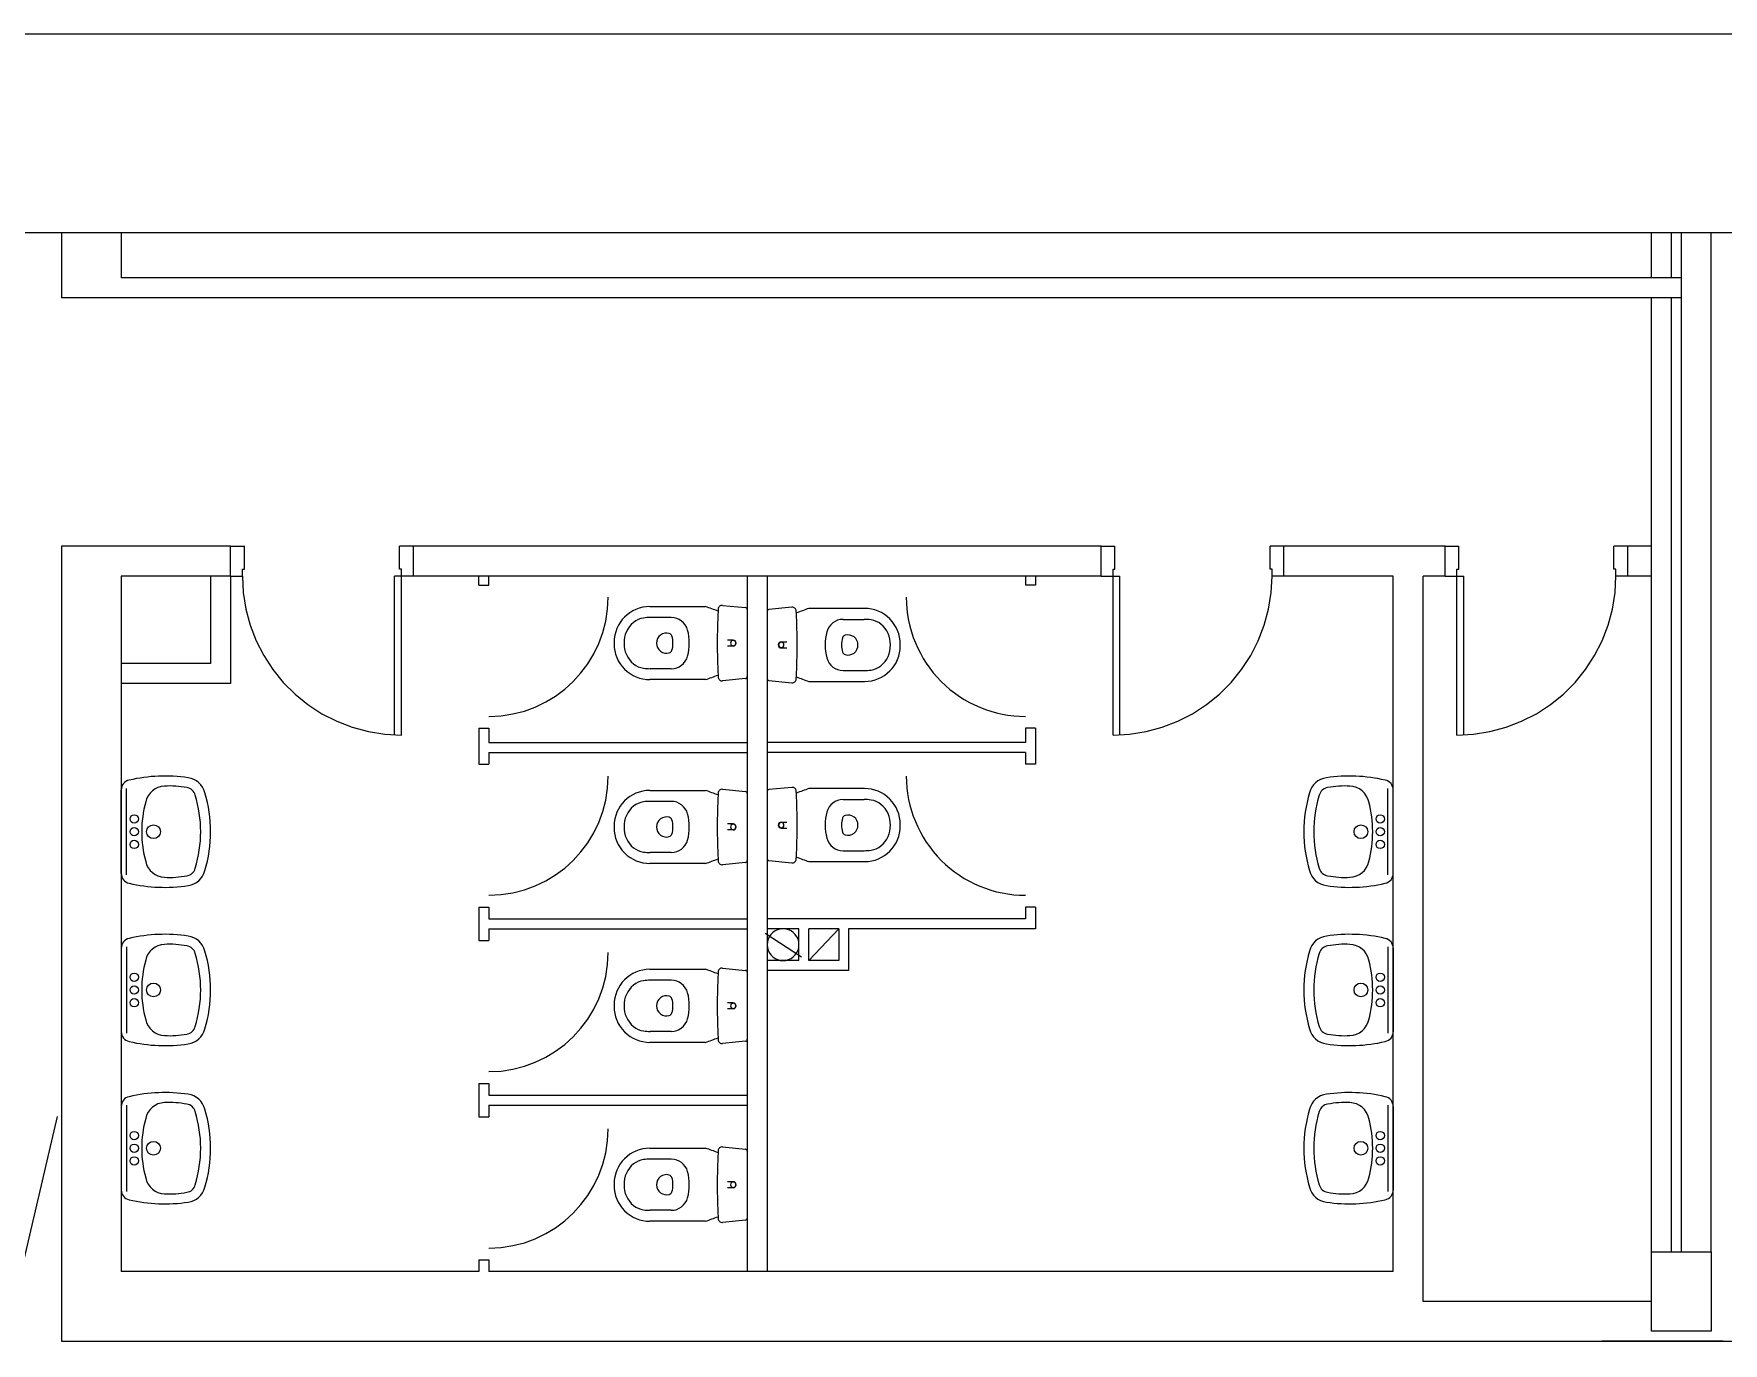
# Model space of a CAD drawing. Extents: x -0.02 to 0.821, y -0.01 to 0.584.
# Drawn here: x 0.1909 to 0.2759, y 0.5181 to 0.584 of the extents above; entities that cross this region are included whole.
import ezdxf

# ---------------------------------------------------------------- set-up
doc = ezdxf.new("R2010")
doc.units = 0
doc.header["$MEASUREMENT"] = 0
doc.linetypes.add('CONTINUA', pattern=[0])
doc.linetypes.add('VERDECKT', pattern=[9.524999999999999, 6.35, -3.175])
for name, color, linetype in [('CONSTGRAL01', 4, 'CONTINUA'), ('DOORS', 2, 'CONTINUA'), ('STAIRS', 2, 'CONTINUA'), ('TOILETS', 7, 'CONTINUA'), ('WALLS', 7, 'CONTINUA')]:
    doc.layers.add(name, color=color, linetype=linetype)

msp = doc.modelspace()

# ---------------------------------------------------------------- linework, layer by layer
at = {"layer": 'CONSTGRAL01', "color": 7, "linetype": 'CONTINUA'}
msp.add_lwpolyline([(0.811, 0), (0, 0), (0, 0.5739999999999997), (0.811, 0.5739999999999997), (0.811, 0)], close=True, dxfattribs=at)
at = {"layer": 'DOORS', "color": 7, "linetype": 'CONTINUA'}
for p, q in [((0.2007800565803773, 0.5582182596828789), (0.2014800565815531, 0.5582182596828789)), ((0.2014800565815531, 0.5570682596825063), (0.2014800565815531, 0.5582182596828789)), ((0.209980056580971, 0.5582182596828789), (0.2092800565803773, 0.5582182596828789)), ((0.2092800565803773, 0.5570682596834376), (0.2092800565803773, 0.5582182596828789)), ((0.2445800565810059, 0.5582182596828789), (0.2452800565815997, 0.5582182596828789)), ((0.2452800565815997, 0.5570682596834376), (0.2452800565815997, 0.5582182596828789)), ((0.2530800565803656, 0.5570682596825063), (0.2530800565803656, 0.5582182596828789)), ((0.2537800565809594, 0.5582182596828789), (0.2530800565803656, 0.5582182596828789)), ((0.2618838522995356, 0.5582182596819475), (0.2625838523001294, 0.5582182596819475)), ((0.2625838523001294, 0.5570682596825063), (0.2625838523001294, 0.5582182596819475)), ((0.2703838522995357, 0.557068259681575), (0.2703838522995357, 0.5582182596810162)), ((0.2710838523001294, 0.5582182596810162), (0.2703838522995357, 0.5582182596810162)), ((0.2013800565809943, 0.5567182596828789), (0.2013800565809943, 0.5570682596825063)), ((0.2013800565809943, 0.5570682596825063), (0.2014800565815531, 0.5570682596825063)), ((0.2093800565804122, 0.5570682596834376), (0.2092800565803773, 0.5570682596834376)), ((0.2093800565804122, 0.5567182596828789), (0.2093800565804122, 0.5570682596834376)), ((0.2451800565809826, 0.5570682596834376), (0.2452800565815997, 0.5570682596834376)), ((0.2451800565809826, 0.5567182596828789), (0.2451800565809826, 0.5570682596834376)), ((0.2531800565804005, 0.5570682596825063), (0.2530800565803656, 0.5570682596825063)), ((0.2531800565804005, 0.5567182596819475), (0.2531800565804005, 0.5570682596825063)), ((0.2624838523001526, 0.5570682596825063), (0.2625838523001294, 0.5570682596825063)), ((0.2624838523001526, 0.5567182596810162), (0.2624838523001526, 0.5570682596825063)), ((0.2704838522995124, 0.557068259681575), (0.2703838522995357, 0.557068259681575)), ((0.2704838522995124, 0.5567182596810162), (0.2704838522995124, 0.557068259681575)), ((0.2007800565803773, 0.5567182596828789), (0.2013800565809943, 0.5567182596828789)), ((0.209980056580971, 0.5567182596828789), (0.2090300565815996, 0.5567182596828789)), ((0.2090300565815996, 0.5487259196005762), (0.2090300565815996, 0.5567182596828789)), ((0.2093800565804122, 0.5487182596838102), (0.2093800565804122, 0.5567182596828789)), ((0.2445800565810059, 0.5567182596828789), (0.2455300565803773, 0.5567182596828789)), ((0.2451800565809826, 0.5487182596828789), (0.2451800565809826, 0.5567182596828789)), ((0.2455300565803773, 0.5487259195996449), (0.2455300565803773, 0.5567182596828789)), ((0.2537800565809594, 0.5567182596819475), (0.2531800565804005, 0.5567182596819475)), ((0.2618838522995356, 0.5567182596810162), (0.2628338522995473, 0.5567182596810162)), ((0.2624838523001526, 0.5487182596819475), (0.2624838523001526, 0.5567182596810162)), ((0.2628338522995473, 0.5487259195987135), (0.2628338522995473, 0.5567182596810162)), ((0.2710838523001294, 0.5567182596810162), (0.2704838522995124, 0.5567182596810162))]:
    msp.add_line(p, q, dxfattribs=at)
at = {"layer": 'DOORS', "color": 61, "linetype": 'CONTINUA'}
for p, q in [((0.2013800565800047, 0.5567182596502825), (0.2014238814166165, 0.555882031943649)), ((0.2531362317439634, 0.555882031943649), (0.2531800565805752, 0.5567182596502825)), ((0.2704400274619111, 0.5558820319427178), (0.2704838522985228, 0.5567182596484199)), ((0.2014238814166165, 0.555882031943649), (0.2015548757740762, 0.5550549661228433)), ((0.2015548757740762, 0.5550549661228433), (0.2017716044500121, 0.5542461236938835)), ((0.2527885087111499, 0.5542461236938835), (0.2530052373870858, 0.5550549661228433)), ((0.2530052373870858, 0.5550549661228433), (0.2531362317439634, 0.555882031943649)), ((0.2700923044290976, 0.5542461236929521), (0.2703090331050335, 0.555054966121912)), ((0.2703090331050335, 0.555054966121912), (0.2704400274619111, 0.5558820319427178)), ((0.2017716044500121, 0.5542461236938835), (0.2020716929188348, 0.5534643665049225)), ((0.2524884202423273, 0.5534643665058538), (0.2527885087111499, 0.5542461236938835)), ((0.2697922159602749, 0.5534643665049225), (0.2700923044290976, 0.5542461236929521)), ((0.2020716929188348, 0.5534643665049225), (0.2024518533488736, 0.5527182596493513)), ((0.252108259810484, 0.5527182596502825), (0.2524884202423273, 0.5534643665058538)), ((0.269412055529654, 0.5527182596484199), (0.2697922159602749, 0.5534643665049225)), ((0.2024518533488736, 0.5527182596493513), (0.2029079206248862, 0.552015977631323)), ((0.2516521925356938, 0.5520159776322544), (0.252108259810484, 0.5527182596502825)), ((0.2689559882536414, 0.5520159776303917), (0.269412055529654, 0.5527182596484199)), ((0.2029079206248862, 0.552015977631323), (0.2034348979761708, 0.5513652147985995)), ((0.251125215184351, 0.5513652147985995), (0.2516521925356938, 0.5520159776322544)), ((0.2684290109022986, 0.5513652147976682), (0.2689559882536414, 0.5520159776303917)), ((0.2034348979761708, 0.5513652147985995), (0.2040270117297769, 0.5507731010457501)), ((0.2505331014313851, 0.5507731010457501), (0.251125215184351, 0.5513652147985995)), ((0.2678368971505551, 0.5507731010448188), (0.2684290109022986, 0.5513652147976682)), ((0.2040270117297769, 0.5507731010457501), (0.2046777745613363, 0.5502461236948147)), ((0.2046777745613363, 0.5502461236948147), (0.2053800565793645, 0.5497900564186275)), ((0.2491800565806334, 0.5497900564195588), (0.2498823385986616, 0.5502461236957461)), ((0.2498823385986616, 0.5502461236957461), (0.2505331014313851, 0.5507731010457501)), ((0.2664838522997452, 0.5497900564186275), (0.2671861343177734, 0.5502461236938835)), ((0.2671861343177734, 0.5502461236938835), (0.2678368971505551, 0.5507731010448188)), ((0.2053800565793645, 0.5497900564186275), (0.206126163435285, 0.5494098959891126)), ((0.206126163435285, 0.5494098959891126), (0.2069079206255265, 0.5491098075183108)), ((0.2069079206255265, 0.5491098075183108), (0.207716763053264, 0.548893078844063)), ((0.2468433501067921, 0.5488930788449943), (0.2476521925356938, 0.5491098075192422)), ((0.2476521925356938, 0.5491098075192422), (0.2484339497247711, 0.5494098959891126)), ((0.2484339497247711, 0.5494098959891126), (0.2491800565806334, 0.5497900564195588)), ((0.2641471458259039, 0.5488930788431317), (0.2649559882536414, 0.5491098075183108)), ((0.2649559882536414, 0.5491098075183108), (0.2657377454438829, 0.5494098959881812)), ((0.2657377454438829, 0.5494098959881812), (0.2664838522997452, 0.5497900564186275)), ((0.207716763053264, 0.548893078844063), (0.2085438288733713, 0.5487620844878256)), ((0.2085438288733713, 0.5487620844878256), (0.2093800565794227, 0.5487182596502825)), ((0.2451800565799931, 0.5487182596502825), (0.2460162842866848, 0.5487620844878256)), ((0.2460162842866848, 0.5487620844878256), (0.2468433501067921, 0.5488930788449943)), ((0.2624838522991631, 0.5487182596484199), (0.2633200800052146, 0.5487620844868943)), ((0.2633200800052146, 0.5487620844868943), (0.2641471458259039, 0.5488930788431317)), ((0.2722800565809594, 0.5202182596819476), (0.2722800565809594, 0.5202182596819476))]:
    msp.add_line(p, q, dxfattribs=at)
at = {"layer": 'DOORS', "color": 220, "linetype": 'VERDECKT'}
for centre, start, end in [((0.2137800565811922, 0.5556557596791536), 270.0000000003016, 0), ((0.2407800565805519, 0.5556557596782222), 180, 270.0000000003018), ((0.2137800565811922, 0.5466557596800848), 270.0000000003016, 0), ((0.2407800565806101, 0.5466557596791536), 180, 270.0000000003018), ((0.2137800565812504, 0.5377807596791536), 270.0000000003016, 0), ((0.2137800565813086, 0.5289057596800849), 270.0000000003018, 0)]:
    msp.add_arc(centre, 0.005999999999999999, start, end, dxfattribs=at)
at = {"layer": 'STAIRS', "color": 161, "linetype": 'CONTINUA'}
msp.add_line((0.1804071050024941, 0.4796830805512145), (0.1920800565839163, 0.5295191294318066), dxfattribs=at)
at = {"layer": 'TOILETS', "color": 161, "linetype": 'CONTINUA'}
for p, q in [((0.2218800565804122, 0.5551805831398815), (0.2246800565804006, 0.5551805831398815)), ((0.2255339080280974, 0.5552424991289154), (0.2266887721545063, 0.5551283383108676)), ((0.2290262051344616, 0.5551497698035092), (0.2278713410074124, 0.55503560898453)), ((0.2326800565815647, 0.555087853813544), (0.2298800565815764, 0.555087853813544)), ((0.2229575544936233, 0.5546305831400677), (0.2218981916440534, 0.5546305831400677)), ((0.2267800565805519, 0.5550287188366055), (0.2267800565805519, 0.553343260185793)), ((0.2277800565817743, 0.5549359895111993), (0.2277800565817743, 0.5532505308594555)), ((0.2316025586683536, 0.5545378538127989), (0.2326619215179235, 0.5545378538127989)), ((0.2260720486736973, 0.5534932601889595), (0.2257899832773837, 0.5534932601889595)), ((0.2267800565805519, 0.553343260185793), (0.2267800565805519, 0.5516578015349806)), ((0.2284880644882796, 0.5534005308635533), (0.2287701298845932, 0.5534005308635533)), ((0.2260720486736973, 0.5531932601891458), (0.2257899832773837, 0.5531932601891458)), ((0.2277800565817743, 0.5532505308594555), (0.2277800565817743, 0.5515650722086429)), ((0.2284880644882796, 0.5531005308637396), (0.2287701298845932, 0.5531005308637396)), ((0.2229575544936233, 0.5520559372399002), (0.2218981916440534, 0.5520559372399002)), ((0.2316025586683536, 0.5519632079126313), (0.2326619215179235, 0.5519632079126313)), ((0.2246800565804006, 0.5515059372391552), (0.2218800565804122, 0.5515059372391552)), ((0.2266887721545063, 0.5515581820681691), (0.2255339080280974, 0.5514440212501213)), ((0.2278713410068303, 0.5514654527427629), (0.2290262051338796, 0.5513512919237837)), ((0.2298800565815764, 0.5514132079128176), (0.2326800565815647, 0.5514132079128176)), ((0.1952800565815996, 0.5417518656486645), (0.1952800565815996, 0.5459563388582319)), ((0.1955543221468688, 0.541680662818253), (0.1955543221468688, 0.5460306225558743)), ((0.2218800565804122, 0.5459305831398815), (0.2246800565804006, 0.5459305831398815)), ((0.2255339080280974, 0.5459924991298467), (0.2266887721545063, 0.5458783383108675)), ((0.2267800565806101, 0.5457787188375369), (0.2267800565806101, 0.5440932601867243)), ((0.2277800565818325, 0.5458714481629431), (0.2277800565818325, 0.5441859895111993)), ((0.2290262051344616, 0.546085228455253), (0.2278713410074124, 0.5459710676362738)), ((0.2326800565815647, 0.5460233124652878), (0.2298800565815764, 0.5460233124652878)), ((0.2590057910151081, 0.541680662818253), (0.2590057910151081, 0.5460306225558743)), ((0.2592800565803773, 0.5417518656486645), (0.2592800565803773, 0.5459563388582319)), ((0.2229575544936233, 0.5453805831400678), (0.2218981916440534, 0.5453805831400678)), ((0.2316025586683536, 0.5454733124645427), (0.2326619215179235, 0.5454733124645427)), ((0.2260720486736973, 0.5442432601898909), (0.2257899832773837, 0.5442432601898909)), ((0.2267800565806101, 0.5440932601867243), (0.2267800565806683, 0.5424078015349806)), ((0.2277800565818325, 0.5441859895111993), (0.2277800565818325, 0.5425005308603869)), ((0.2284880644882796, 0.5443359895152972), (0.2287701298845932, 0.5443359895152972)), ((0.2284880644882796, 0.5440359895154834), (0.2287701298845932, 0.5440359895154834)), ((0.2260720486736973, 0.5439432601900771), (0.2257899832773837, 0.5439432601900771)), ((0.2229575544936233, 0.5428059372399002), (0.2218981916440534, 0.5428059372399002)), ((0.2266887721545063, 0.5423081820691005), (0.2255339080280974, 0.5421940212510526)), ((0.2278713410068303, 0.5424009113945067), (0.2290262051338796, 0.5422867505755276)), ((0.2298800565815764, 0.5423486665645615), (0.2326800565815647, 0.5423486665645615)), ((0.2316025586683536, 0.5428986665643751), (0.2326619215179235, 0.5428986665643751)), ((0.2246800565804006, 0.5422559372400865), (0.2218800565804122, 0.5422559372400865)), ((0.1955543221468688, 0.5380649324171245), (0.1955543221468688, 0.5337149726785719)), ((0.2590057910151081, 0.5380649324171245), (0.2590057910151081, 0.5337149726785719)), ((0.1952800565815996, 0.537993729586713), (0.1952800565815996, 0.5337892563762143)), ((0.2592800565803773, 0.537993729586713), (0.2592800565803773, 0.5337892563762143)), ((0.2218800565804122, 0.536930582633242), (0.2246800565804006, 0.536930582633242)), ((0.2229575544936233, 0.5363805826334282), (0.2218981916440534, 0.5363805826334282)), ((0.2255339080280974, 0.5369924986232072), (0.2266887721545063, 0.5368783378042281)), ((0.2267800565806683, 0.5367787183308974), (0.2267800565806683, 0.5350932596800849)), ((0.2260720486736973, 0.5352432596832514), (0.2257899832773837, 0.5352432596832514)), ((0.2260720486736973, 0.5349432596834377), (0.2257899832773837, 0.5349432596834377)), ((0.2267800565806683, 0.5350932596800849), (0.2267800565806683, 0.5334078010283411)), ((0.2229575544936233, 0.5338059367332607), (0.2218981916440534, 0.5338059367332607)), ((0.2246800565804006, 0.5332559367334471), (0.2218800565804122, 0.5332559367334471)), ((0.2266887721545063, 0.533308181562461), (0.2255339080280974, 0.5331940207444131)), ((0.1952800565815996, 0.5300311203151942), (0.1952800565815996, 0.5258266471056268)), ((0.1955543221468688, 0.5301023231456057), (0.1955543221468688, 0.5257523634070531)), ((0.2590057910151081, 0.5301023231456057), (0.2590057910151081, 0.5257523634079844)), ((0.2592800565803773, 0.5300311203161254), (0.2592800565803773, 0.5258266471056268)), ((0.2218800565804122, 0.527930582633242), (0.2246800565804006, 0.527930582633242)), ((0.2255339080280974, 0.5279924986232072), (0.2266887721545063, 0.5278783378042281)), ((0.2229575544936233, 0.5273805826334282), (0.2218981916440534, 0.5273805826334282)), ((0.2267800565807265, 0.5277787183308974), (0.2267800565807265, 0.5260932596800849)), ((0.2260720486736973, 0.5262432596832514), (0.2257899832773837, 0.5262432596832514)), ((0.2260720486736973, 0.5259432596834377), (0.2257899832773837, 0.5259432596834377)), ((0.2267800565807265, 0.5260932596800849), (0.2267800565807265, 0.5244078010283411)), ((0.2229575544936233, 0.5248059367332608), (0.2218981916440534, 0.5248059367332608)), ((0.2246800565804006, 0.5242559367334471), (0.2218800565804122, 0.5242559367334471)), ((0.2266887721545063, 0.524308181562461), (0.2255339080280974, 0.5241940207444131))]:
    msp.add_line(p, q, dxfattribs=at)
for centre, radius in [((0.1959356137344148, 0.5444945419514552), 0.0002117772186174989), ((0.1959356137344148, 0.543855642683804), 0.0002117772186174989), ((0.1969052231744281, 0.543855642683804), 0.00034568334762007), ((0.2576548899880145, 0.543855642683804), 0.0003456833475828171), ((0.2586244994279696, 0.5444945419523866), 0.000211777218580246), ((0.2586244994279696, 0.543855642683804), 0.000211777218580246), ((0.1959356137344148, 0.5432167434152216), 0.0002117772186174989), ((0.2586244994279696, 0.5432167434161529), 0.000211777218580246), ((0.195935613734473, 0.5365288518108428), 0.000211777218580246), ((0.2586244994280278, 0.5365288518117741), 0.0002117772186547518), ((0.195935613734473, 0.5358899525431916), 0.000211777218580246), ((0.1969052231744281, 0.5358899525431916), 0.0003456833475828171), ((0.2576548899880727, 0.535889952544123), 0.00034568334762007), ((0.2586244994280278, 0.535889952544123), 0.0002117772186547518), ((0.1959356137345312, 0.5352510532755405), 0.000211777218580246), ((0.258624499428086, 0.5352510532764718), 0.0002117772186174989), ((0.1959356137345312, 0.5285662425402552), 0.000211777218580246), ((0.258624499428086, 0.5285662425411866), 0.0002117772186547518), ((0.1959356137345312, 0.5279273432716728), 0.000211777218580246), ((0.1969052231744863, 0.5279273432716728), 0.0003456833475828171), ((0.2576548899881309, 0.5279273432735354), 0.00034568334762007), ((0.258624499428086, 0.5279273432735354), 0.0002117772186547518), ((0.1959356137345312, 0.5272884440040216), 0.000211777218580246), ((0.258624499428086, 0.5272884440049529), 0.0002117772186174989)]:
    msp.add_circle(centre, radius, dxfattribs=at)
for centre, radius, start, end in [((0.2218800565805868, 0.5533805831354112), 0.0018, 90.00000000030215, 180), ((0.2147689840815729, 0.5268650283655152), 0.03, 69.42653924807603, 70.7088211308944), ((0.2552700565806008, 0.5533805831354112), 0.02999999999996274, 176.8015478579792, 176.9980133801946), ((0.225516476879362, 0.5550432601859793), 0.0002, 84.99999990413748, 176.8015478581596), ((0.2266800565805752, 0.5550287188366055), 0.0001, 0, 85.00000007516083), ((0.227880056581751, 0.5549359895111993), 0.0001, 94.99999992541503, 180), ((0.2290436362829641, 0.5549505308596417), 0.0002, 3.198452142413756, 94.99999992636596), ((0.2397911290774937, 0.5267722990391777), 0.03, 109.2911788625118, 110.5734607441938), ((0.2326800565817393, 0.5532878538100049), 0.0018, 0, 90.00000000030215), ((0.2218800565805868, 0.5533805831354112), 0.0013, 129.2894068585279, 181.645185696348), ((0.2217000565805938, 0.5536005831351504), 0.001015746591947973, 98.22929141245247, 129.289406864541), ((0.221898191629909, 0.5522305831350386), 0.0024, 90.00000000030215, 98.22929258471478), ((0.2229575544937979, 0.5537805831357837), 0.00085, 14.95524831558504, 90.00000000030309), ((0.2552700565806008, 0.5533805831363425), 0.03, 176.9980133806959, 180.071281602758), ((0.1992900565817836, 0.5532878538127989), 0.03, 3.001986613741939, 3.198452136018048), ((0.1992900565817836, 0.5532878538127989), 0.03, 359.9287183911575, 3.00198661324078), ((0.2316025586685282, 0.5536878538094461), 0.00085, 90.00000000030309, 165.0447516777378), ((0.2326619215324172, 0.5521378538096323), 0.0024, 81.77070741576135, 90.00000000030215), ((0.2328600565817906, 0.5535078538097441), 0.001015746591687202, 50.71059313340357, 81.77070858784975), ((0.2326800565817393, 0.5532878538100049), 0.0013, 358.3548142993342, 50.71059314103628), ((0.221945375532785, 0.5533697893293574), 0.001865350181460381, 179.6684574391387, 180.8148921625742), ((0.221945375532785, 0.5533167310412973), 0.001865350181460381, 179.1851078380261, 180.3315425614604), ((0.2218800565805868, 0.5533059372352437), 0.0013, 178.3548143042539, 230.7105931420754), ((0.2227100565806031, 0.5533505831351504), 0.0005, 73.0176335942216, 180.8391782765992), ((0.2227100565806031, 0.5533359372355044), 0.0005, 179.1608217239989, 286.9823664063773), ((0.222797679792915, 0.5536375015433878), 0.0002, 18.73236584720943, 73.01763359483974), ((0.2220400565805612, 0.5533805831354112), 0.001, 357.8610556890622, 18.73236584718983), ((0.2220400565805612, 0.5533059372352437), 0.001, 341.2676341534147, 2.138944311542482), ((0.2214600565806031, 0.5533805831354112), 0.0024, 359.1089442814524, 14.9552483161329), ((0.2214600565806031, 0.5533059372352437), 0.0024, 345.0447516844707, 0.8910557191493356), ((0.2552700565806008, 0.5533059372361749), 0.03, 179.9287183978505, 183.001986619908), ((0.2260720486738719, 0.553343260185793), 0.000135, 0, 180), ((0.2260720486738719, 0.553343260185793), 0.000135, 180, 0), ((0.2260720486738719, 0.553343260185793), 0.00015, 0, 90.00000000029686), ((0.2260720486738719, 0.553343260185793), 0.00015, 270.0000000003075, 0), ((0.2284880644884543, 0.5532505308594555), 0.00015, 90.00000000030745, 180), ((0.2284880644884543, 0.5532505308594555), 0.000135, 0, 180), ((0.2331000565817813, 0.5532878538100049), 0.0024, 165.0447516775986, 180.8910557120344), ((0.2325200565817649, 0.5532878538100049), 0.001, 161.2676341473492, 182.1389443051452), ((0.2317624333694112, 0.5535447722170502), 0.0002, 106.9823664057559, 161.2676341433185), ((0.2318500565817813, 0.5532578538097441), 0.0005, 359.1608217197233, 106.9823664063841), ((0.2218800565805868, 0.5533059372352437), 0.0018, 180, 270.0000000003022), ((0.222797679792915, 0.553049018827267), 0.0002, 286.9823664057635, 341.2676341534267), ((0.2229575544937979, 0.5529059372358024), 0.00085, 270.0000000003031, 345.0447516850118), ((0.2284880644884543, 0.5532505308594555), 0.00015, 180, 270.0000000002968), ((0.2284880644884543, 0.5532505308594555), 0.000135, 180, 0), ((0.1992900565817836, 0.5532132079126314), 0.03, 356.9980133740165, 0.0712815960701573), ((0.2331000565817813, 0.553213207908906), 0.0024, 179.1089442752292, 194.9552483109753), ((0.2316025586685282, 0.5528132079094649), 0.00085, 194.9552483107365, 270.0000000003031), ((0.2325200565817649, 0.553213207908906), 0.001, 177.8610556847908, 198.7323658431465), ((0.2317624333694112, 0.5529562895018607), 0.0002, 198.7323658471793, 253.0176335948305), ((0.2318500565817813, 0.5532432079091668), 0.0005, 253.0176335942185, 0.8391782680746948), ((0.2326800565817393, 0.553213207908906), 0.0018, 270.0000000003022, 0), ((0.2326800565817393, 0.553213207908906), 0.0013, 309.2894068554081, 1.645185689788518), ((0.2326147376295412, 0.5532770600030199), 0.001865350181460381, 359.1851078311605, 0.3315425545963433), ((0.2326147376295412, 0.5532240017149598), 0.001865350181460381, 359.6684574322746, 0.814892155708997), ((0.2217000565805938, 0.5530859372355044), 0.00101574659191072, 230.710593137094, 261.7707085884486), ((0.221898191629909, 0.5544559372356161), 0.0024, 261.7707074158882, 270.0000000003022), ((0.2147689840812818, 0.5798214920051395), 0.02999999999996275, 289.2911788696871, 290.5734607525042), ((0.2552700565806008, 0.5533059372361749), 0.03, 183.0019866204054, 183.1984521426205), ((0.2266800565805752, 0.5516578015349806), 9.999999999999998e-05, 274.999999925415, 0), ((0.1992900565817836, 0.5532132079126314), 0.03, 356.8015478513054, 356.9980133735194), ((0.2397911290837801, 0.5797287626778707), 0.03, 249.4265392419472, 250.7088211247935), ((0.2326619215324172, 0.5543632079092786), 0.0024, 270.0000000003022, 278.2292925705053), ((0.2328600565817906, 0.5529932079091668), 0.001015746591687202, 278.2292913788799, 309.2894068608526), ((0.225516476879362, 0.5516432601856068), 0.0002, 183.1984521424454, 275.0000000964621), ((0.227880056581751, 0.5515650722086429), 9.999999999999998e-05, 180, 264.9999997330872), ((0.2290436362823821, 0.5515505308602006), 0.0002, 265.0000000742364, 356.801547857045), ((0.1974765718934359, 0.5387890186998994), 0.00786507617842406, 81.44583180346956, 103.1883734467963), ((0.1985188950160518, 0.5455747707495466), 0.001, 13.72104993448957, 82.67122685065323), ((0.2560412181463907, 0.5455747707495466), 0.001, 97.32877314995118, 166.2789500661129), ((0.2570835412690649, 0.5387890186998994), 0.007865076178908349, 76.81162655380776, 98.55416819713443), ((0.1957800565818325, 0.5459563388545067), 0.0005, 101.2947113406317, 180), ((0.1974916798964259, 0.5451495945826172), 0.001, 91.79398377791378, 168.3602139909332), ((0.1976816840664251, 0.5412461852338165), 0.00490791145067662, 79.42167015190063, 92.58448607134599), ((0.1985188950160518, 0.5455747707495466), 0.0005, 13.72104993448957, 82.67122688452433), ((0.1930012295445777, 0.543854102242738), 0.006278827037066222, 342.9664594410324, 17.0335400459111), ((0.1930193351826165, 0.543854102242738), 0.006760721399262547, 343.166356052196, 16.83364344001899), ((0.2218800565805868, 0.5441305831363424), 0.0018, 90.00000000030215, 180), ((0.2147689840816311, 0.5176150283664465), 0.03, 69.42653924807603, 70.70882113089436), ((0.2552700565806008, 0.5441305831363424), 0.03, 176.9980133806957, 180.0712816027529), ((0.2552700565806008, 0.5441305831363424), 0.02999999999996274, 176.8015478579791, 176.9980133801946), ((0.2255164768794202, 0.5457932601859793), 0.0002, 84.99999990413748, 176.8015478581596), ((0.2266800565806334, 0.5457787188375369), 0.0001, 0, 85.0000000751553), ((0.2278800565818092, 0.5458714481629431), 0.0001, 94.99999992541503, 180), ((0.2290436362829641, 0.5458859895113856), 0.0002, 3.19845214244545, 94.9999999263632), ((0.1992900565817836, 0.5442233124645427), 0.03, 3.001986613741939, 3.198452136018048), ((0.2397911290775519, 0.5177077576909215), 0.03, 109.2911788625118, 110.5734607441939), ((0.1992900565817836, 0.5442233124645427), 0.03, 359.9287183911575, 3.001986613241023), ((0.2326800565817976, 0.5442233124617487), 0.0018, 0, 90.00000000030215), ((0.2615407779798261, 0.543854102242738), 0.006760721399188043, 163.1663565605843, 196.8336439484079), ((0.2615588836178067, 0.543854102242738), 0.006278827037215233, 162.9664599546929, 197.0335405595724), ((0.2560412181463907, 0.5455747707495466), 0.0005, 97.3287731160753, 166.2789500661129), ((0.2568784290960757, 0.5412461852338165), 0.004907911450266838, 87.415513929258, 100.5783298487028), ((0.2570684332660166, 0.5451495945826172), 0.001, 11.63978600967715, 88.20601622268926), ((0.2587800565806101, 0.5459563388554379), 0.0005, 0, 78.7052886599733), ((0.2020604133704328, 0.5438541022501886), 0.005746645675152541, 164.8976938816035, 195.1023061190006), ((0.2218800565805868, 0.5441305831363424), 0.0013, 129.2894068585279, 181.645185696348), ((0.2217000565805938, 0.5443505831360818), 0.001015746591947973, 98.22929141245336, 129.289406864541), ((0.2218981916299672, 0.54298058313597), 0.0024, 90.0000000003015, 98.22929258471478), ((0.2229575544938562, 0.544530583136715), 0.00085, 14.95524831559229, 90.00000000030309), ((0.2331000565817813, 0.5442233124617487), 0.0024, 165.0447516775986, 180.8910557120344), ((0.2316025586685864, 0.5446233124611899), 0.00085, 90.00000000030309, 165.0447516777378), ((0.2326619215324754, 0.5430733124613762), 0.0024, 81.77070741576097, 90.00000000030215), ((0.2328600565817906, 0.5444433124614879), 0.001015746591687202, 50.71059313340357, 81.77070858784975), ((0.2326800565817976, 0.5442233124617487), 0.0013, 358.3548142993342, 50.71059314103628), ((0.2524996997919516, 0.5438541022501886), 0.005746645675301552, 344.8976938816032, 15.10230611900002), ((0.2219453755328432, 0.5441197893302888), 0.001865350181460381, 179.6684574391387, 180.8148921625773), ((0.2219453755328432, 0.5440667310422287), 0.001865350181460381, 179.1851078380296, 180.3315425614604), ((0.2218800565805868, 0.544055937236175), 0.0018, 180, 270.0000000003022), ((0.2218800565805868, 0.544055937236175), 0.0013, 178.3548143042539, 230.7105931420754), ((0.2227100565806031, 0.5441005831360817), 0.0005, 73.01763359422532, 180.8391782765992), ((0.2227100565806031, 0.5440859372355044), 0.0005, 179.1608217239989, 286.982366406381), ((0.2227976797929732, 0.5443875015433878), 0.0002, 18.73236584720943, 73.01763359483974), ((0.2220400565806194, 0.5441305831363424), 0.001, 357.8610556890622, 18.73236584718983), ((0.2220400565806194, 0.544055937236175), 0.001, 341.2676341534147, 2.138944311542482), ((0.2214600565806031, 0.5441305831363424), 0.0024, 359.1089442814524, 14.9552483161329), ((0.2214600565806031, 0.544055937236175), 0.0024, 345.0447516844707, 0.8910557191493356), ((0.2552700565806008, 0.544055937236175), 0.03, 179.9287183978505, 183.0019866199081), ((0.2260720486739301, 0.5440932601867243), 0.000135, 0, 180), ((0.2260720486739301, 0.5440932601867243), 0.000135, 180, 0), ((0.2260720486739301, 0.5440932601867243), 0.00015, 0, 90.00000000029686), ((0.2260720486739301, 0.5440932601867243), 0.00015, 270.0000000003075, 0), ((0.2284880644884543, 0.5441859895111993), 0.00015, 90.00000000030745, 180), ((0.2284880644884543, 0.5441859895111993), 0.00015, 180, 270.0000000002968), ((0.2284880644884543, 0.5441859895111993), 0.000135, 0, 180), ((0.2284880644884543, 0.5441859895111993), 0.000135, 180, 0), ((0.1992900565817836, 0.5441486665643752), 0.03, 356.9980133740168, 0.0712815960701573), ((0.2331000565817813, 0.5441486665606499), 0.0024, 179.1089442752292, 194.9552483109727), ((0.2325200565818231, 0.5442233124617487), 0.001, 161.2676341473492, 182.1389443051452), ((0.2325200565818231, 0.5441486665606499), 0.001, 177.8610556847908, 198.7323658431405), ((0.2317624333694694, 0.544480230868794), 0.0002, 106.9823664057466, 161.2676341433185), ((0.2318500565817813, 0.5441933124614879), 0.0005, 359.1608217197233, 106.9823664063841), ((0.2318500565817813, 0.5441786665609106), 0.0005, 253.0176335942185, 0.8391782680746948), ((0.2326800565817976, 0.5441486665606499), 0.0018, 270.0000000003022, 0), ((0.2326800565817976, 0.5441486665606499), 0.0013, 309.2894068554112, 1.645185689788518), ((0.2326147376295994, 0.5442125186547637), 0.001865350181460381, 359.1851078311605, 0.3315425545963433), ((0.2326147376295994, 0.5441594603667036), 0.001865350181460381, 359.6684574322746, 0.8148921557085497), ((0.2227976797929732, 0.5437990188281984), 0.0002, 286.9823664057542, 341.2676341533966), ((0.2229575544938562, 0.5436559372358024), 0.00085, 270.0000000003031, 345.0447516850118), ((0.2316025586685864, 0.5437486665612087), 0.00085, 194.9552483107365, 270.0000000003031), ((0.2317624333694694, 0.5438917481536045), 0.0002, 198.7323658471793, 253.0176335948305), ((0.2328600565817906, 0.5439286665609107), 0.001015746591687202, 278.2292913788799, 309.2894068608526), ((0.1974916798964841, 0.5425586099168286), 0.001, 191.6397860096709, 268.2060162226892), ((0.2217000565805938, 0.5438359372355044), 0.00101574659191072, 230.710593137094, 261.7707085884486), ((0.2218981916299672, 0.5452059372356162), 0.0024, 261.7707074158882, 270.0000000003022), ((0.21476898408134, 0.5705714920051396), 0.02999999999996275, 289.2911788696871, 290.5734607525042), ((0.2552700565806008, 0.544055937236175), 0.03, 183.0019866204054, 183.1984521426205), ((0.2255164768794784, 0.5423932601865381), 0.0002, 183.1984521424137, 275.0000000964728), ((0.2266800565806334, 0.5424078015349806), 9.999999999999998e-05, 274.9999999254309, 0), ((0.2278800565818674, 0.5425005308603869), 9.999999999999998e-05, 180, 264.9999997331086), ((0.2290436362824403, 0.5424859895119444), 0.0002, 265.0000000742443, 356.801547857045), ((0.1992900565817836, 0.5441486665643752), 0.03, 356.8015478513054, 356.9980133735194), ((0.2397911290838383, 0.5706642213296146), 0.03, 249.4265392419473, 250.7088211247936), ((0.2326619215324754, 0.5452986665610224), 0.0024, 270.0000000003022, 278.2292925705053), ((0.2570684332660166, 0.5425586099168286), 0.001, 271.7939837779156, 348.3602139909335), ((0.1957800565818325, 0.5417518656440079), 0.0005, 180, 258.7052886599708), ((0.1976816840663669, 0.5464620192656293), 0.004907911450639368, 267.4155139292772, 280.5783298486244), ((0.1985188950160518, 0.5421334337498993), 0.0005, 277.3287731160784, 346.2789500661129), ((0.1985188950160518, 0.5421334337498993), 0.001, 277.3287731499511, 346.2789500661067), ((0.256041218146449, 0.5421334337498993), 0.001, 193.7210499344958, 262.6712268506524), ((0.256041218146449, 0.5421334337498993), 0.0005, 193.7210499345012, 262.6712268845212), ((0.2568784290960757, 0.5464620192656293), 0.004907911450266839, 259.4216701519787, 272.5844860713265), ((0.2587800565806683, 0.5417518656449393), 0.0005, 281.2947113406317, 0), ((0.1974765718933777, 0.5489191857995466), 0.00786507617842406, 256.8116265538076, 278.5541681971339), ((0.2570835412690067, 0.5489191857995466), 0.00786507617890835, 261.4458318034697, 283.1883734467963), ((0.1957800565818325, 0.5379937295820564), 0.0005, 101.2947113414688, 180), ((0.1974765718940762, 0.5308264094274491), 0.007865076178312303, 81.44583180720548, 103.1883734521121), ((0.1974916798964841, 0.5371869853101671), 0.001, 91.79398377791378, 168.3602139909332), ((0.1976816840664251, 0.5332835759613663), 0.004907911450862884, 79.4216701533149, 92.58448607103246), ((0.1985188950160518, 0.5376121614770963), 0.0005, 13.72104993450198, 82.67122688452596), ((0.1985188950160518, 0.5376121614770963), 0.001, 13.72104993657126, 82.67122685065404), ((0.256041218146449, 0.5376121614770963), 0.001, 97.32877314995118, 166.2789500681887), ((0.256041218146449, 0.5376121614770963), 0.0005, 97.32877311608162, 166.2789500661005), ((0.2570835412690649, 0.5308264094274491), 0.00786507617842406, 76.81162655296713, 98.55416819781297), ((0.2568784290961339, 0.5332835759613663), 0.004907911450639368, 87.41551392927724, 100.5783298487042), ((0.2570684332660166, 0.5371869853101671), 0.001, 11.63978601385321, 88.20601622268926), ((0.2587800565806683, 0.5379937295829877), 0.0005, 0, 78.70528865997082), ((0.202060413370491, 0.5358914929777384), 0.005746645675301552, 164.8976938837563, 195.1023061215096), ((0.1930012295446359, 0.5358914929842576), 0.006278827037215233, 342.9664599581419, 17.03354056161738), ((0.1930193351826747, 0.5358914929842576), 0.006760721399188043, 343.1663565626996, 16.83364395052249), ((0.2615407779798261, 0.535891492985189), 0.006760721399262547, 163.166356054614, 196.8336434424371), ((0.2615588836178649, 0.535891492985189), 0.006278827037066222, 162.9664594433084, 197.0335400485102), ((0.2524996997920098, 0.5358914929777384), 0.005746645675152541, 344.8976938837545, 15.10230612151044), ((0.2218800565807033, 0.535130582629703), 0.0018, 90.00000000030215, 180), ((0.2217000565807102, 0.5353505826294422), 0.001015746591947973, 98.22929141245336, 129.2894068645422), ((0.2218981916300254, 0.5339805826293305), 0.0024, 90.0000000003015, 98.22929258471478), ((0.2229575544939144, 0.5355305826291442), 0.00085, 14.95524831559229, 90.00000000030309), ((0.2147689840816311, 0.5086150278598071), 0.03, 69.42653924807603, 70.70882113089436), ((0.255270056580659, 0.535130582629703), 0.03, 176.9980133806957, 180.071281602758), ((0.255270056580659, 0.535130582629703), 0.02999999999996274, 176.8015478579792, 176.9980133801947), ((0.2255164768794784, 0.5367932596793399), 0.0002, 84.99999990413471, 176.8015478581596), ((0.2266800565806334, 0.5367787183308974), 0.0001, 0, 85.00000007516083), ((0.2218800565807033, 0.535130582629703), 0.0013, 129.2894068585289, 181.645185696348), ((0.2227100565806613, 0.5351005826294423), 0.0005, 73.0176335942216, 180.8391782766118), ((0.2227976797930314, 0.5353875010367483), 0.0002, 18.73236584720688, 73.01763359483974), ((0.2214600565806613, 0.535130582629703), 0.0024, 359.1089442814524, 14.95524831613034), ((0.2219453755329014, 0.5351197888236493), 0.001865350181460381, 179.6684574391387, 180.8148921625773), ((0.2219453755329014, 0.5350667305355892), 0.001865350181460381, 179.1851078380296, 180.3315425614604), ((0.2218800565807033, 0.5350559367295354), 0.0018, 180, 270.0000000003022), ((0.2218800565807033, 0.5350559367295354), 0.0013, 178.3548143042539, 230.7105931420744), ((0.2227100565806613, 0.535085936728865), 0.0005, 179.1608217239989, 286.982366406381), ((0.2227976797930314, 0.5347990183215588), 0.0002, 286.9823664057542, 341.2676341534267), ((0.2220400565806776, 0.535130582629703), 0.001, 357.8610556890555, 18.73236584718378), ((0.2220400565806776, 0.5350559367295354), 0.001, 341.2676341534207, 2.138944311548959), ((0.2214600565806613, 0.5350559367295354), 0.0024, 345.0447516844732, 0.8910557191513809), ((0.255270056580659, 0.5350559367295354), 0.03, 179.9287183978505, 183.001986619908), ((0.2260720486739883, 0.5350932596800849), 0.000135, 0, 180), ((0.2260720486739883, 0.5350932596800849), 0.000135, 180, 0), ((0.2260720486739883, 0.5350932596800849), 0.00015, 0, 90.00000000030745), ((0.2260720486739883, 0.5350932596800849), 0.00015, 270.0000000002968, 0), ((0.1957800565818907, 0.5337892563724891), 0.0005, 180, 258.7052886599764), ((0.1974916798964841, 0.5345960006453097), 0.001, 191.6397860138532, 268.206016222689), ((0.19851889501611, 0.5341708244783804), 0.0005, 277.3287731160816, 346.2789500661129), ((0.19851889501611, 0.5341708244783804), 0.001, 277.3287731499511, 346.2789500681884), ((0.2217000565807102, 0.5348359367288649), 0.00101574659191072, 230.7105931370889, 261.770708588447), ((0.2218981916299672, 0.5362059367289767), 0.0024, 261.7707074158882, 270.0000000003022), ((0.2229575544939144, 0.5346559367291629), 0.00085, 270.0000000003031, 345.044751685019), ((0.256041218146449, 0.5341708244783804), 0.001, 193.7210499365647, 262.6712268506516), ((0.256041218146449, 0.5341708244783804), 0.0005, 193.7210499344888, 262.6712268845212), ((0.2570684332660749, 0.5345960006453097), 0.001, 271.7939837779123, 348.3602139909328), ((0.2587800565806683, 0.5337892563734203), 0.0005, 281.2947113414688, 0), ((0.1974765718934359, 0.5409565765280276), 0.007865076178312303, 256.8116265529669, 278.5541681978131), ((0.1976816840664251, 0.5384994099941105), 0.004907911450266838, 267.4155139292577, 280.5783298487828), ((0.2147689840813982, 0.5615714914985002), 0.02999999999996275, 289.291178869687, 290.5734607525042), ((0.255270056580659, 0.5350559367295354), 0.03, 183.0019866204053, 183.1984521426205), ((0.2255164768794784, 0.5333932596798986), 0.0002, 183.1984521424137, 275.0000000964728), ((0.2266800565806916, 0.5334078010283411), 9.999999999999998e-05, 274.9999999254309, 0), ((0.2570835412684828, 0.5409565765280276), 0.00786507617842406, 261.4458318072054, 283.1883734521122), ((0.2568784290960757, 0.5384994099941105), 0.00490791145067662, 259.4216701532362, 272.5844860710521), ((0.1957800565818907, 0.5300311203114688), 0.0005, 101.2947113414688, 180), ((0.1974765718941344, 0.5228638001559303), 0.007865076178312303, 81.44583180720537, 103.1883734521121), ((0.19851889501611, 0.5296495522055775), 0.001, 13.72104993656507, 82.67122685065323), ((0.256041218146449, 0.5296495522065088), 0.001, 97.32877314995118, 166.2789500681887), ((0.2570835412691231, 0.5228638001568615), 0.00786507617842406, 76.81162655296673, 98.55416819781297), ((0.2587800565806683, 0.5300311203124002), 0.0005, 0, 78.70528865997082), ((0.1974916798964841, 0.5292243760386482), 0.001, 91.79398377791398, 168.3602139909332), ((0.1976816840664833, 0.5253209666898474), 0.004907911450862884, 79.42167015331515, 92.58448607103246), ((0.19851889501611, 0.5296495522055775), 0.0005, 13.72104993448957, 82.67122688452433), ((0.1930012295446941, 0.5279288837127387), 0.006278827037215233, 342.9664599581419, 17.03354056161738), ((0.1930193351827329, 0.5279288837127387), 0.006760721399188043, 343.1663565627005, 16.83364395052339), ((0.2615407779798843, 0.5279288837136701), 0.006760721399262547, 163.166356054614, 196.8336434424372), ((0.2615588836179231, 0.5279288837136701), 0.006278827037066222, 162.9664594433073, 197.0335400485104), ((0.256041218146449, 0.5296495522065088), 0.0005, 97.32877311608162, 166.2789500661005), ((0.2568784290961921, 0.5253209666907788), 0.004907911450639368, 87.41551392927786, 100.5783298487048), ((0.2570684332660749, 0.5292243760395795), 0.001, 11.63978601385391, 88.20601622268926), ((0.2020604133705492, 0.5279288837062195), 0.005746645675301552, 164.8976938837552, 195.1023061215096), ((0.252499699792068, 0.5279288837071509), 0.005746645675152541, 344.8976938837545, 15.10230612151044), ((0.2218800565807033, 0.526130582629703), 0.0018, 90.00000000030215, 180), ((0.2147689840816893, 0.499615027859807), 0.03, 69.42653924807603, 70.70882113089436), ((0.2255164768795366, 0.5277932596793399), 0.0002, 84.99999990413471, 176.8015478581596), ((0.2266800565807498, 0.5277787183308974), 0.0001, 0, 85.00000007516083), ((0.2218800565807033, 0.526130582629703), 0.0013, 129.2894068585289, 181.645185696348), ((0.2217000565807102, 0.5263505826294422), 0.001015746591947973, 98.22929141245247, 129.2894068645422), ((0.2218981916300836, 0.5249805826293305), 0.0024, 90.00000000030215, 98.22929258471544), ((0.2229575544939726, 0.5265305826291442), 0.00085, 14.95524831559229, 90.00000000030123), ((0.2552700565807172, 0.526130582629703), 0.03, 176.9980133806957, 180.071281602758), ((0.2552700565807172, 0.526130582629703), 0.02999999999996274, 176.8015478579792, 176.9980133801949), ((0.1974916798965423, 0.5266333913737908), 0.001, 191.6397860138532, 268.2060162226892), ((0.2227100565807195, 0.5261005826294423), 0.0005, 73.0176335942216, 180.8391782766118), ((0.2227976797930896, 0.5263875010367483), 0.0002, 18.73236584720688, 73.01763359483974), ((0.2220400565807358, 0.526130582629703), 0.001, 357.8610556890622, 18.73236584718378), ((0.2214600565807195, 0.526130582629703), 0.0024, 359.1089442814524, 14.95524831613034), ((0.2260720486740465, 0.5260932596800849), 0.000135, 0, 180), ((0.2260720486740465, 0.5260932596800849), 0.00015, 0, 90.00000000030745), ((0.2570684332661331, 0.5266333913747221), 0.001, 271.7939837779123, 348.3602139909328), ((0.1957800565818907, 0.5258266471009702), 0.0005, 180, 258.7052886599764), ((0.1974765718934941, 0.5329939672565088), 0.007865076178312303, 256.811626552967, 278.5541681978129), ((0.1976816840664251, 0.5305368007225916), 0.004907911450266838, 267.4155139292577, 280.5783298487828), ((0.19851889501611, 0.5262082152068615), 0.0005, 277.3287731160833, 346.2789500661129), ((0.19851889501611, 0.5262082152068615), 0.001, 277.3287731499519, 346.2789500681884), ((0.2219453755329014, 0.5261197888236493), 0.001865350181460381, 179.6684574391387, 180.8148921625773), ((0.2219453755329014, 0.5260667305355892), 0.001865350181460381, 179.1851078380296, 180.3315425614604), ((0.2218800565807033, 0.5260559367295354), 0.0018, 180, 270.0000000003022), ((0.2218800565807033, 0.5260559367295354), 0.0013, 178.3548143042539, 230.7105931420744), ((0.2227100565807195, 0.526085936728865), 0.0005, 179.1608217239989, 286.982366406384), ((0.2227976797930896, 0.5257990183215588), 0.0002, 286.9823664057542, 341.2676341534267), ((0.2229575544939726, 0.5256559367291629), 0.00085, 270.0000000003031, 345.044751685019), ((0.2220400565807358, 0.5260559367295354), 0.001, 341.2676341534207, 2.138944311548959), ((0.2214600565807195, 0.5260559367295354), 0.0024, 345.0447516844733, 0.8910557191513809), ((0.2552700565807172, 0.5260559367295354), 0.03, 179.9287183978505, 183.001986619908), ((0.2260720486740465, 0.5260932596800849), 0.000135, 180, 0), ((0.2260720486740465, 0.5260932596800849), 0.00015, 270.0000000002968, 0), ((0.2560412181465072, 0.5262082152077928), 0.001, 193.7210499365655, 262.6712268506548), ((0.2560412181465072, 0.5262082152077928), 0.0005, 193.7210499344903, 262.6712268845275), ((0.2570835412684828, 0.5329939672574401), 0.00786507617842406, 261.4458318072054, 283.1883734521122), ((0.2568784290961339, 0.5305368007235229), 0.00490791145067662, 259.4216701532362, 272.5844860710527), ((0.2587800565807265, 0.5258266471019015), 0.0005, 281.2947113414688, 0), ((0.2217000565807102, 0.525835936728865), 0.00101574659191072, 230.7105931370928, 261.7707085884479), ((0.2218981916300836, 0.5272059367289766), 0.0024, 261.7707074158876, 270.0000000003014), ((0.2147689840813982, 0.5525714914985002), 0.02999999999996275, 289.291178869687, 290.5734607525042), ((0.2552700565807172, 0.5260559367295354), 0.03, 183.0019866204053, 183.1984521426205), ((0.2255164768795366, 0.5243932596798986), 0.0002, 183.1984521424137, 275.0000000964728), ((0.2266800565807498, 0.5244078010283411), 9.999999999999998e-05, 274.9999999254309, 0)]:
    msp.add_arc(centre, radius, start, end, dxfattribs=at)
at = {"layer": 'WALLS', "color": 240, "linetype": 'CONTINUA'}
for p, q in [((0.1922800565893412, 0.5739999999999997), (0.1922800565893412, 0.5707182596959174)), ((0.1952800565893412, 0.5739999999999996), (0.1952800565893412, 0.5717182596838102)), ((0.2722800565809594, 0.5717182596819476), (0.2722800565809594, 0.5739999999999997)), ((0.2732800565803773, 0.5717182596819476), (0.2732800565803773, 0.5739999999999997)), ((0.2737800565809594, 0.5707182596903294), (0.2737800565809594, 0.5739999999999997)), ((0.2752800565815997, 0.5227182596828789), (0.2752800565815997, 0.5739999999999997)), ((0.2737800565809594, 0.5717182596828788), (0.1952800565893412, 0.5717182596838102)), ((0.2737800565917278, 0.5717182596893982), (0.1952800565893412, 0.5717182596959174)), ((0.2737800565917278, 0.5707182596903294), (0.1922800565893412, 0.5707182596959174)), ((0.2722800565809594, 0.5227182596819475), (0.2722800565809594, 0.5707182596903294)), ((0.2732800565803773, 0.5227182596810163), (0.2732800565803773, 0.5707182596903294)), ((0.2737800565809594, 0.5227182596828789), (0.2737800565809594, 0.5707182596912608)), ((0.1922800565809594, 0.5582182596828789), (0.1922800565809594, 0.5182182596828788)), ((0.2007800565803773, 0.5582182596828789), (0.1922800565809594, 0.5582182596828789)), ((0.2007800565803773, 0.5567182596828789), (0.2007800565803773, 0.5582182596828789)), ((0.2445800565810059, 0.5582182596828789), (0.209980056580971, 0.5582182596828789)), ((0.209980056580971, 0.5567182596828789), (0.209980056580971, 0.5582182596828789)), ((0.2445800565810059, 0.5567182596828789), (0.2445800565810059, 0.5582182596828789)), ((0.2618838522995356, 0.5582182596828789), (0.2537800565809594, 0.5582182596828789)), ((0.2537800565809594, 0.5567182596819475), (0.2537800565809594, 0.5582182596828789)), ((0.2618838522995356, 0.5567182596810162), (0.2618838522995356, 0.5582182596819475)), ((0.2722800565809594, 0.5582182596847415), (0.2710838523001294, 0.5582182596847415)), ((0.2710838523001294, 0.5567182596810162), (0.2710838523001294, 0.5582182596810162)), ((0.1952800565815996, 0.5567182596828789), (0.1952800565815996, 0.5217182596828789)), ((0.2007800565803773, 0.5567182596828789), (0.1952800565815996, 0.5567182596828789)), ((0.2267800565803773, 0.5567182596828789), (0.209980056580971, 0.5567182596828789)), ((0.2267800565803773, 0.5567182596828789), (0.2267800565803773, 0.5217182596828789)), ((0.2277800565815996, 0.5567182596828789), (0.2277800565815996, 0.5373682596832514)), ((0.2445800565810059, 0.5567182596828789), (0.2383100688464474, 0.5567182596819475)), ((0.2592800565803773, 0.5567182596828789), (0.2537800565809594, 0.5567182596819475)), ((0.2592800565803773, 0.5217182596838101), (0.2592800565803773, 0.5567182596828789)), ((0.2618838522995356, 0.5567182596838102), (0.2607800565803773, 0.5567182596838102)), ((0.2607800565803773, 0.5202182596828788), (0.2607800565803773, 0.5567182596838102)), ((0.2722800565809594, 0.5567182596856728), (0.2710838523001294, 0.5567182596856728)), ((0.2277800565815996, 0.5373682596832514), (0.2277800565815996, 0.5217182596828789)), ((0.2722800565801444, 0.5187182596502826), (0.2722800565801444, 0.5227182596493513)), ((0.2722800565801444, 0.5227182596493513), (0.2752800565807265, 0.5227182596502826)), ((0.2752800565807265, 0.5227182596502826), (0.2752800565807847, 0.5187182596512139)), ((0.2132800565803773, 0.5217182596828789), (0.1952800565815996, 0.5217182596828789)), ((0.2592800565803773, 0.5217182596828789), (0.2137800565809594, 0.5217182596828789)), ((0.2722800565809594, 0.5202182596819476), (0.2607800565803773, 0.5202182596828788)), ((0.2752800565807847, 0.5187182596512139), (0.2722800565801444, 0.5187182596502826)), ((0.1922800565809594, 0.5182182596828788), (0.2812800565809593, 0.5182182596819476)), ((0.2758805788230966, 0.5182191062159837), (0.2697800565809594, 0.5182182596819476))]:
    msp.add_line(p, q, dxfattribs=at)
at = {"layer": 'WALLS', "color": 40, "linetype": 'CONTINUA'}
for p, q in [((0.1997800565809593, 0.5567182596828789), (0.1997800565809593, 0.5523182596834376)), ((0.2007800565803773, 0.5567182596828789), (0.2007800565803773, 0.5513182596834376)), ((0.2132800565803773, 0.5562557596825063), (0.2132800565803773, 0.5567182596828789)), ((0.2132800565803773, 0.5562557596825063), (0.2137800565809594, 0.5562557596825063)), ((0.2137800565809594, 0.5562557596825063), (0.2137800565809594, 0.5567182596828789)), ((0.2383100688464474, 0.5567182596819475), (0.2267800565803773, 0.5567182596828789)), ((0.2407800565803773, 0.5567182596819475), (0.2407800565803773, 0.5562557596825063)), ((0.2412800565809594, 0.5562557596825063), (0.2407800565803773, 0.5562557596825063)), ((0.2412800565809594, 0.5567182596828789), (0.2412800565809594, 0.5562557596825063)), ((0.1997800565809593, 0.5523182596834376), (0.1952800565815996, 0.5523182596834376)), ((0.2007800565803773, 0.5513182596834376), (0.1952800565815996, 0.5513182596834376)), ((0.2132800565803773, 0.5490557596823201), (0.2132800565803773, 0.5472557596834376)), ((0.2132800565803773, 0.5490557596823201), (0.2137800565809594, 0.5490557596823201)), ((0.2137800565809594, 0.5490557596823201), (0.2137800565809594, 0.5483432596828789)), ((0.2137800565809594, 0.5483432596828789), (0.2267800565803773, 0.5483432596828789)), ((0.2407800565803773, 0.5483432596810163), (0.2277800565815996, 0.5483432596828789)), ((0.2407800565803773, 0.5490557596823201), (0.2407800565803773, 0.5483432596810163)), ((0.2412800565809594, 0.5490557596832514), (0.2407800565803773, 0.5490557596823201)), ((0.2412800565809594, 0.5490557596832514), (0.2412800565809594, 0.5472557596834376)), ((0.2137800565809594, 0.5478432596828788), (0.2267800565803773, 0.5478432596828788)), ((0.2137800565809594, 0.5478432596828788), (0.2137800565809594, 0.5472557596834376)), ((0.2407800565803773, 0.5478432596828788), (0.2277800565815996, 0.5478432596828788)), ((0.2407800565803773, 0.5478432596828788), (0.2407800565803773, 0.5472557596825063)), ((0.2132800565803773, 0.5472557596834376), (0.2137800565809594, 0.5472557596834376)), ((0.2412800565809594, 0.5472557596834376), (0.2407800565803773, 0.5472557596825063)), ((0.2132800565803773, 0.5400557596823201), (0.2137800565809594, 0.5400557596823201)), ((0.2132800565803773, 0.5400557596823201), (0.2132800565803773, 0.5383807596825063)), ((0.2137800565809594, 0.5400557596823201), (0.2137800565809594, 0.5394682596828788)), ((0.2412800565809594, 0.5400557596832514), (0.2407800565803773, 0.5400557596823201)), ((0.2407800565803773, 0.5400557596823201), (0.2407800565803773, 0.5394682596819476)), ((0.2412800565809594, 0.5400557596832514), (0.2412800565809594, 0.5389682596828789)), ((0.2137800565809594, 0.5394682596828788), (0.2267800565803773, 0.5394682596828788)), ((0.2137800565809594, 0.5389682596828789), (0.2267800565803773, 0.5389682596828789)), ((0.2137800565809594, 0.5389682596828789), (0.2137800565809594, 0.5383807596825063)), ((0.2407800565803773, 0.5394682596819476), (0.2277800565815996, 0.5394682596828788)), ((0.2293800565804122, 0.5389682596828789), (0.2277800565815996, 0.5389682596828789)), ((0.2283064404652105, 0.538920013747178), (0.2281800565806334, 0.5388610799731687)), ((0.2284411380377715, 0.5389561058534309), (0.2283064404652105, 0.538920013747178)), ((0.2285800565800746, 0.5389682596502826), (0.2284411380377715, 0.5389561058534309)), ((0.2287189751223195, 0.5389561058534309), (0.2285800565800746, 0.5389682596502826)), ((0.2288536726948805, 0.538920013747178), (0.2287189751223195, 0.5389561058534309)), ((0.2289800565806218, 0.5388610799731687), (0.2288536726948805, 0.538920013747178)), ((0.2293800565804122, 0.5373682596832514), (0.2293800565804122, 0.5389682596828789)), ((0.2298800565809943, 0.5373682596832514), (0.2298800565809943, 0.5389682596828789)), ((0.2298800565809943, 0.5373682596832514), (0.2313800565809943, 0.5389682596828789)), ((0.2313800565809943, 0.5389682596828789), (0.2298800565809943, 0.5389682596828789)), ((0.2313800565809943, 0.5389682596828789), (0.2313800565809943, 0.5373682596832514)), ((0.2318800565804122, 0.5389682596819475), (0.2318800565804122, 0.5368682596823201)), ((0.2412800565809594, 0.5389682596828789), (0.2318800565804122, 0.5389682596819475)), ((0.2132800565803773, 0.5383807596825063), (0.2137800565809594, 0.5383807596825063)), ((0.2276749840141274, 0.5387545774197205), (0.2295095486885984, 0.5375661226511002)), ((0.2277922103783931, 0.538307178192772), (0.2277800565806683, 0.5381682596504689)), ((0.2277800565806683, 0.5381682596504689), (0.2277922103783931, 0.5380293411081657)), ((0.2278283024833072, 0.5384418757651002), (0.2277922103783931, 0.538307178192772)), ((0.2278872362569673, 0.5385682596508413), (0.2278283024833072, 0.5384418757651002)), ((0.2279672210255521, 0.5386824897387996), (0.2278872362569673, 0.5385682596508413)), ((0.2280658264920348, 0.5387810952048749), (0.2279672210255521, 0.5386824897387996)), ((0.2281800565806334, 0.5388610799731687), (0.2280658264920348, 0.5387810952048749)), ((0.2290942866680562, 0.5387810952048749), (0.2289800565806218, 0.5388610799731687)), ((0.2291928921345389, 0.5386824897387996), (0.2290942866680562, 0.5387810952048749)), ((0.2292728769031819, 0.5385682596508413), (0.2291928921345389, 0.5386824897387996)), ((0.2293318106767838, 0.5384418757651002), (0.2292728769031819, 0.5385682596508413)), ((0.2293679027829203, 0.538307178192772), (0.2293318106767838, 0.5384418757651002)), ((0.229380056580645, 0.5381682596504689), (0.2293679027829203, 0.538307178192772)), ((0.2293679027829203, 0.5380293411081657), (0.229380056580645, 0.5381682596504689)), ((0.2293800565804122, 0.5373682596832514), (0.2277800565815996, 0.5373682596832514)), ((0.2277922103783931, 0.5380293411081657), (0.2278283024833072, 0.5378946435358375)), ((0.2278283024833072, 0.5378946435358375), (0.2278872362569673, 0.5377682596500963)), ((0.2278872362569673, 0.5377682596500963), (0.2279672210255521, 0.537654029562138)), ((0.2279672210255521, 0.537654029562138), (0.2280658264920348, 0.5375554240960628)), ((0.2280658264920348, 0.5375554240960628), (0.2281800565806334, 0.537475439327769)), ((0.2281800565806334, 0.537475439327769), (0.2283064404652105, 0.5374165055537596)), ((0.2283064404652105, 0.5374165055537596), (0.2284411380377715, 0.5373804134475068)), ((0.2284411380377715, 0.5373804134475068), (0.2285800565800746, 0.5373682596506552)), ((0.2285800565800746, 0.5373682596506552), (0.2287189751223195, 0.5373804134475068)), ((0.2287189751223195, 0.5373804134475068), (0.2288536726948805, 0.5374165055537596)), ((0.2288536726948805, 0.5374165055537596), (0.2289800565806218, 0.537475439327769)), ((0.2289800565806218, 0.537475439327769), (0.2290942866680562, 0.5375554240960628)), ((0.2290942866680562, 0.5375554240960628), (0.2291928921345389, 0.537654029562138)), ((0.2291928921345389, 0.537654029562138), (0.2292728769031819, 0.5377682596500963)), ((0.2292728769031819, 0.5377682596500963), (0.2293318106767838, 0.5378946435358375)), ((0.2293318106767838, 0.5378946435358375), (0.2293679027829203, 0.5380293411081657)), ((0.2313800565809943, 0.5373682596832514), (0.2298800565809943, 0.5373682596832514)), ((0.2318800565804122, 0.5368682596823201), (0.2277800565815996, 0.5368682596832514)), ((0.2132800565803773, 0.5311807596832514), (0.2137800565809594, 0.5311807596832514)), ((0.2132800565803773, 0.5311807596832514), (0.2132800565803773, 0.5295057596834376)), ((0.2137800565809594, 0.5311807596832514), (0.2137800565809594, 0.5305932596828788)), ((0.2137800565809594, 0.5305932596828788), (0.2267800565803773, 0.5305932596838102)), ((0.2137800565809594, 0.5300932596828789), (0.2267800565803773, 0.5300932596828789)), ((0.2137800565809594, 0.5300932596828789), (0.2137800565809594, 0.5295057596834376)), ((0.2132800565803773, 0.5295057596834376), (0.2137800565809594, 0.5295057596834376)), ((0.2132800565803773, 0.5223057596823201), (0.2137800565809594, 0.5223057596823201)), ((0.2132800565803773, 0.5223057596823201), (0.2132800565803773, 0.5217182596828789)), ((0.2137800565809594, 0.5223057596823201), (0.2137800565809594, 0.5217182596828789))]:
    msp.add_line(p, q, dxfattribs=at)
msp.add_lwpolyline([(-0.02, 0.5839999999999999), (0.8210000000000001, 0.5839999999999999), (0.8210000000000001, -0.01), (-0.02, -0.01), (-0.02, 0.5839999999999999)], close=True, dxfattribs=at)

doc.saveas('drawing.dxf')
